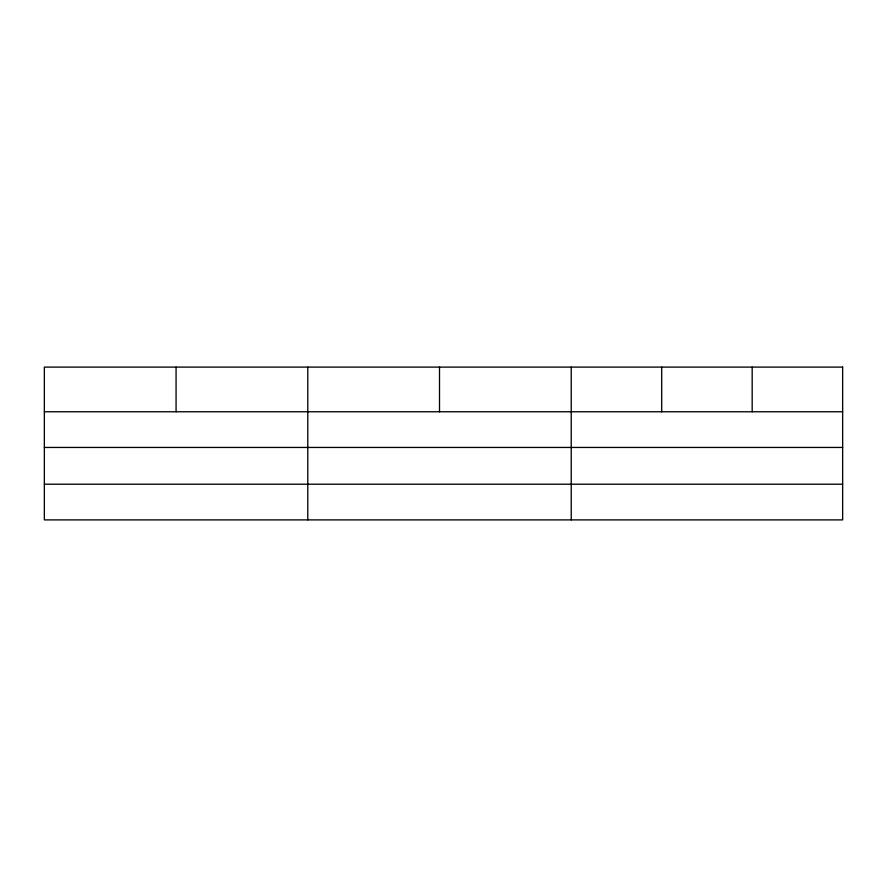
<?xml version="1.0" encoding="UTF-8"?>
<svg xmlns="http://www.w3.org/2000/svg" width="887" height="887" viewBox="0 0 887 887"><rect width="100%" height="100%" fill="white"/><g stroke="black" fill="none" stroke-linecap="round" stroke-linejoin="round"><path stroke-width="1.33" d="M44.35 411.768L842.65 411.768M44.35 447.447L842.65 447.447M44.35 484.213L842.65 484.213M752.176 367.107L752.176 411.768M661.702 367.107L661.702 411.768M571.228 367.107L571.228 519.893M439.508 367.107L439.508 411.768M307.789 367.107L307.789 519.893M176.07 367.107L176.07 411.768M842.65 367.107L44.35 367.107L44.35 519.893L842.65 519.893L842.65 367.107"/></g></svg>
